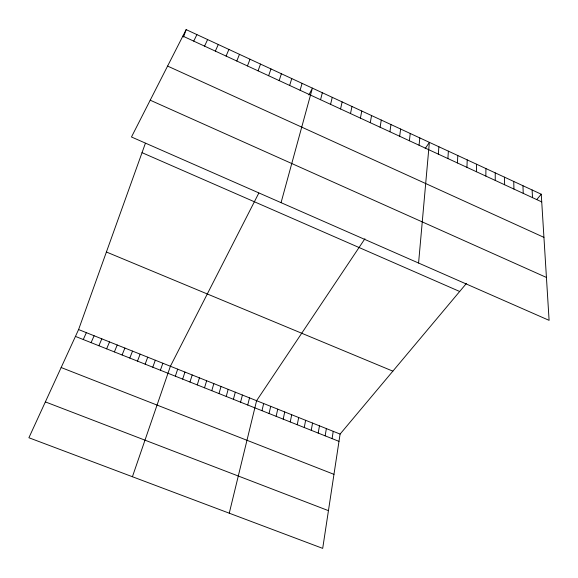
<?xml version="1.0" encoding="UTF-8"?>
<svg xmlns="http://www.w3.org/2000/svg" width="578" height="578" viewBox="0 0 578 578"><rect width="100%" height="100%" fill="white"/><g stroke="black" fill="none" stroke-linecap="round" stroke-linejoin="round"><path stroke-width="0.87" d="M485.852 176.088L485.925 168.566M476.416 171.731L476.59 164.231M466.945 167.353L467.212 159.889M457.444 162.967L457.805 155.533M447.907 158.553L448.362 151.154M438.326 154.131L438.883 146.761M418.573 263.033L429.375 142.347L425.155 148.654M419.064 145.237L419.823 137.925M409.383 140.757L410.243 133.482M399.665 136.271L400.619 129.024M389.904 131.762L390.966 124.545M466.475 283.372L340.095 434.078L322.697 548.378L28.9 437.748L78.594 329.554L145.396 143.279M332.075 438.608L333.239 431.34M380.107 127.232L381.27 120.058M325.154 435.848L326.36 428.594M318.203 433.081L319.468 425.834M370.281 122.695L371.546 115.542M311.246 430.307L312.554 423.074M304.259 427.525L305.625 420.307M360.412 118.136L361.777 111.019M297.258 424.736L298.674 417.526M290.243 421.947L291.709 414.744M350.499 113.555L351.973 106.475M283.206 419.144L284.723 411.948M276.147 416.333L277.722 409.152M340.558 108.96L342.133 101.916M269.073 413.516L270.699 406.341M261.979 410.691L263.662 403.531M330.573 104.351L332.256 97.335M229.256 513.192L256.596 400.706L364.899 238.765M247.731 405.012L249.523 397.881M320.552 99.719L322.343 92.74M240.578 402.165L242.42 395.041M233.404 399.311L235.304 392.195M281.06 202.661L312.395 88.131L308.905 94.965M226.215 396.45L228.173 389.348M219.004 393.575L221.02 386.487M211.772 390.699L213.846 383.619M300.09 90.262L302.099 83.362M204.525 387.809L206.649 380.743M197.257 384.919L199.439 377.86M289.643 85.436L291.767 78.572M189.967 382.015L192.207 374.97M182.662 379.103L184.953 372.073M279.16 80.595L281.392 73.76M175.329 376.184L177.684 369.161M132.42 476.727L170.394 366.25L258.814 193.066M268.626 75.725L270.981 68.934M160.388 370.238L162.859 363.237M183.501 37.035L186.159 29.623L541.254 194.208L549.1 320.349L131.473 136.986L186.159 29.623M152.78 367.203L155.309 360.224M258.055 70.841L260.526 64.086M145.143 364.162L147.73 357.19M137.485 361.113L140.136 354.155M247.442 65.943L250.028 59.223M129.804 358.057L132.521 351.113M122.11 354.986L124.877 348.057M236.785 61.015L239.487 54.339M114.386 351.915L117.218 344.994M106.641 348.83L109.538 341.923M226.085 56.073L228.91 49.433M98.874 345.738L101.836 338.845M91.086 342.638L94.106 335.76M215.348 51.11L218.282 44.513M83.275 339.524L86.36 332.661M204.561 46.132L207.618 39.564M193.731 41.125L196.91 34.601M536.911 199.381L541.254 194.208M45.366 401.898L328.441 510.649M61.152 367.529L333.968 474.343M78.594 329.554L340.095 434.078M75.443 336.41L338.983 441.354M106.403 252.001L392.859 371.155M142.029 152.664L459.676 291.485M150.215 100.196L546.434 277.454M167.591 66.073L543.934 237.363M182.858 36.103L541.731 201.903M532.114 189.974L532.504 197.64M522.946 185.719L523.242 193.363M513.741 181.456L513.943 189.071M504.507 177.171L504.616 184.758M495.23 172.88L495.252 180.43"/></g></svg>
